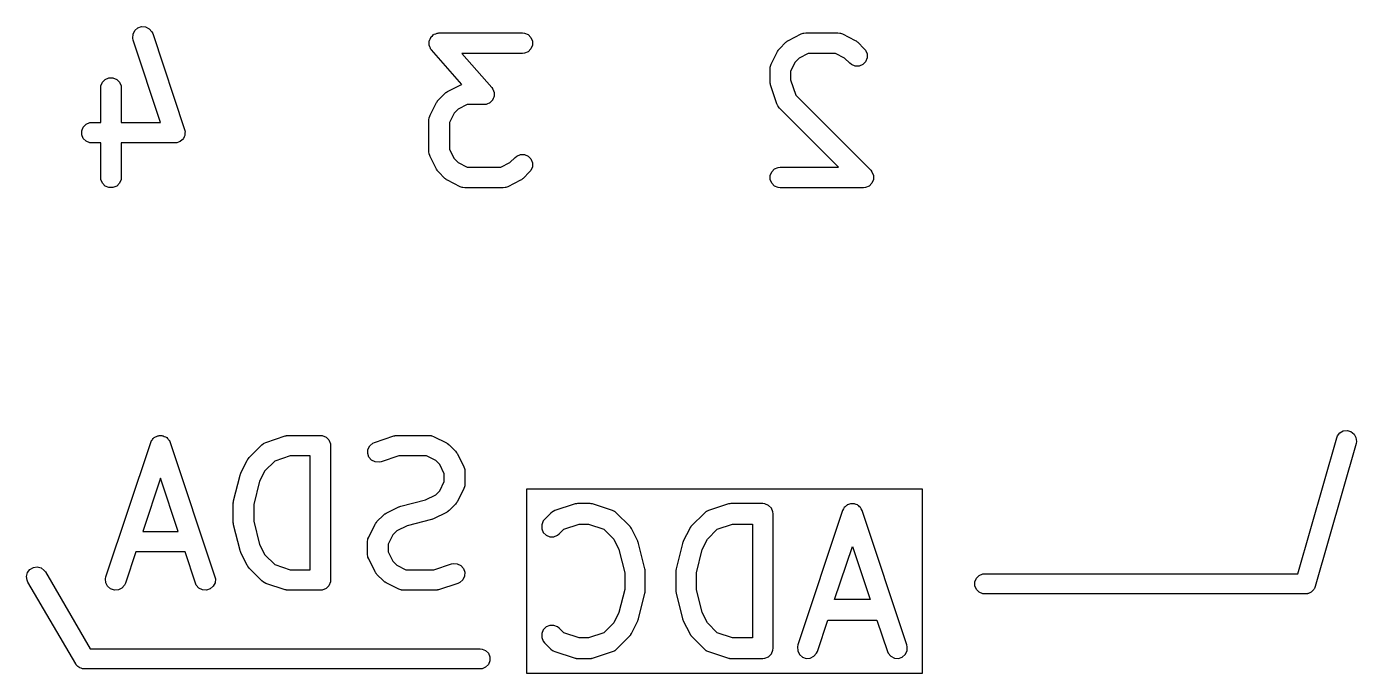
# Model space of a CAD drawing. Extents: x 172.1 to 201.5, y -105.2 to -85.7.
# Drawn here: x 178.64 to 188.54, y -90.53 to -85.72 of the extents above; entities that cross this region are included whole.
import ezdxf

# ---------------------------------------------------------------- set-up
doc = ezdxf.new("R2010")
doc.units = 0
doc.layers.add('BLACK', color=7, linetype='CONTINUOUS')

msp = doc.modelspace()

# ---------------------------------------------------------------- linework, layer by layer
at = {"layer": 'BLACK', "linetype": 'CONTINUOUS'}
for p, q in [((179.432188, -85.771438), (179.445537, -85.744741)), ((179.445537, -85.744741), (179.468086, -85.725184)), ((179.468086, -85.725184), (179.496403, -85.715745)), ((179.496403, -85.715745), (179.526177, -85.717861)), ((179.526177, -85.717861), (179.552874, -85.73121)), ((179.552874, -85.73121), (179.572431, -85.753759)), ((179.572431, -85.753759), (179.578545, -85.767453)), ((179.430072, -85.801212), (179.432188, -85.771438)), ((179.433397, -85.815835), (179.430072, -85.801212)), ((179.637928, -86.429429), (179.433397, -85.815835)), ((179.578545, -85.767453), (179.81664, -86.481737)), ((181.636782, -85.849163), (181.637608, -85.83677)), ((181.637608, -85.851605), (181.636782, -85.849163)), ((181.637608, -85.824339), (181.638595, -85.821955)), ((181.637608, -85.83677), (181.637608, -85.824339)), ((181.637608, -85.854187), (181.637608, -85.851605)), ((181.642365, -85.865672), (181.637608, -85.854187)), ((181.638595, -85.821955), (181.638767, -85.819381)), ((181.638767, -85.819381), (181.644275, -85.808241)), ((181.644275, -85.808241), (181.649031, -85.796762)), ((181.649031, -85.796762), (181.650855, -85.794937)), ((181.650855, -85.794937), (181.651999, -85.792625)), ((181.651999, -85.792625), (181.66135, -85.784442)), ((181.66135, -85.784442), (181.670137, -85.775656)), ((181.670137, -85.775656), (181.67252, -85.774668)), ((181.67252, -85.774668), (181.674462, -85.77297)), ((181.674462, -85.77297), (181.686228, -85.76899)), ((181.686228, -85.76899), (181.697714, -85.764233)), ((181.697714, -85.764233), (181.701356, -85.763874)), ((181.701356, -85.763874), (181.702738, -85.763407)), ((181.702738, -85.763407), (181.704743, -85.76354)), ((181.704743, -85.76354), (181.712638, -85.762763)), ((181.712638, -85.762763), (182.331685, -85.762763)), ((182.331685, -85.762763), (182.346609, -85.764233)), ((182.346609, -85.764233), (182.374186, -85.775656)), ((182.374186, -85.775656), (182.395292, -85.796762)), ((182.395292, -85.796762), (182.406715, -85.824339)), ((182.406715, -85.854187), (182.395292, -85.881764)), ((182.406715, -85.824339), (182.406715, -85.854187)), ((184.246163, -85.880407), (184.293782, -85.832789)), ((184.293782, -85.832789), (184.299648, -85.827973)), ((184.299648, -85.827973), (184.300973, -85.826447)), ((184.300973, -85.826447), (184.303274, -85.824998)), ((184.303274, -85.824998), (184.305374, -85.823275)), ((184.305374, -85.823275), (184.307239, -85.822502)), ((184.307239, -85.822502), (184.313664, -85.818458)), ((184.313664, -85.818458), (184.408902, -85.770839)), ((184.408902, -85.770839), (184.422908, -85.76548)), ((184.422908, -85.76548), (184.425649, -85.765285)), ((184.425649, -85.765285), (184.42819, -85.764233)), ((184.42819, -85.764233), (184.443114, -85.762763)), ((184.443114, -85.762763), (184.681209, -85.762763)), ((184.681209, -85.762763), (184.696133, -85.764233)), ((184.696133, -85.764233), (184.698673, -85.765285)), ((184.698673, -85.765285), (184.701415, -85.76548)), ((184.701415, -85.76548), (184.715421, -85.770839)), ((184.715421, -85.770839), (184.810659, -85.818458)), ((184.810659, -85.818458), (184.817085, -85.822503)), ((184.817085, -85.822503), (184.818948, -85.823275)), ((184.818948, -85.823275), (184.821046, -85.824996)), ((184.821046, -85.824996), (184.82335, -85.826447)), ((184.82335, -85.826447), (184.824674, -85.827973)), ((184.824674, -85.827973), (184.830541, -85.832788)), ((184.830541, -85.832788), (184.878159, -85.880407)), ((181.646345, -85.877439), (181.642365, -85.865672)), ((181.648472, -85.880414), (181.646345, -85.877439)), ((181.649031, -85.881764), (181.648472, -85.880414)), ((181.650453, -85.883186), (181.649031, -85.881764)), ((181.655066, -85.889639), (181.650453, -85.883186)), ((181.880549, -86.147334), (181.655066, -85.889639)), ((182.331685, -85.915763), (181.881227, -85.915763)), ((181.881227, -85.915763), (182.103543, -86.169839)), ((182.346609, -85.914293), (182.331685, -85.915763)), ((182.374186, -85.90287), (182.346609, -85.914293)), ((182.395292, -85.881764), (182.374186, -85.90287)), ((184.184214, -85.995527), (184.231833, -85.900289)), ((184.231833, -85.900289), (184.235878, -85.893862)), ((184.235878, -85.893862), (184.23665, -85.892)), ((184.23665, -85.892), (184.238371, -85.889901)), ((184.238371, -85.889901), (184.239822, -85.887598)), ((184.239822, -85.887598), (184.241348, -85.886273)), ((184.241348, -85.886273), (184.246163, -85.880407)), ((184.39319, -85.949754), (184.363129, -85.979816)), ((184.461174, -85.915763), (184.39319, -85.949754)), ((184.663149, -85.915763), (184.461174, -85.915763)), ((184.731131, -85.949754), (184.663149, -85.915763)), ((184.769972, -85.988594), (184.731131, -85.949754)), ((184.878159, -85.880407), (184.887673, -85.891999)), ((184.887673, -85.891999), (184.899095, -85.919576)), ((184.899095, -85.949425), (184.887673, -85.977002)), ((184.899095, -85.919576), (184.899095, -85.949425)), ((184.176138, -86.029739), (184.177608, -86.014815)), ((184.176138, -86.124977), (184.176138, -86.029739)), ((184.177608, -86.014815), (184.17866, -86.012274)), ((184.17866, -86.012274), (184.178855, -86.009533)), ((184.178855, -86.009533), (184.184214, -85.995527)), ((184.363129, -85.979816), (184.329138, -86.047799)), ((184.329138, -86.047799), (184.329138, -86.112563)), ((184.781564, -85.998108), (184.769972, -85.988594)), ((184.809141, -86.00953), (184.781564, -85.998108)), ((184.83899, -86.00953), (184.809141, -86.00953)), ((184.866567, -85.998108), (184.83899, -86.00953)), ((184.887673, -85.977002), (184.866567, -85.998108)), ((179.191376, -86.172596), (179.192846, -86.157672)), ((179.192846, -86.157672), (179.204269, -86.130095)), ((179.204269, -86.130095), (179.225375, -86.108989)), ((179.225375, -86.108989), (179.252952, -86.097566)), ((179.252952, -86.097566), (179.2828, -86.097566)), ((179.2828, -86.097566), (179.310377, -86.108989)), ((179.310377, -86.108989), (179.331483, -86.130095)), ((179.331483, -86.130095), (179.342906, -86.157672)), ((179.342906, -86.157672), (179.344376, -86.172596)), ((181.773664, -86.19941), (181.868902, -86.151791)), ((181.868902, -86.151791), (181.880549, -86.147334)), ((184.176882, -86.132531), (184.176138, -86.124977)), ((184.176739, -86.134545), (184.176882, -86.132531)), ((184.177341, -86.137194), (184.176739, -86.134545)), ((184.177608, -86.139901), (184.177341, -86.137194)), ((184.178381, -86.141768), (184.177608, -86.139901)), ((184.180064, -86.149168), (184.178381, -86.141768)), ((184.227683, -86.292025), (184.180064, -86.149168)), ((184.329138, -86.112563), (184.367119, -86.226508)), ((179.191376, -86.429429), (179.191376, -86.172596)), ((179.344376, -86.172596), (179.344376, -86.429429)), ((181.706163, -86.261359), (181.753782, -86.213741)), ((181.753782, -86.213741), (181.759648, -86.208925)), ((181.759648, -86.208925), (181.760973, -86.207399)), ((181.760973, -86.207399), (181.763274, -86.20595)), ((181.763274, -86.20595), (181.765374, -86.204227)), ((181.765374, -86.204227), (181.767239, -86.203454)), ((181.767239, -86.203454), (181.773664, -86.19941)), ((182.103543, -86.169839), (182.108155, -86.176291)), ((182.108155, -86.176291), (182.109578, -86.177714)), ((182.109578, -86.177714), (182.110136, -86.179063)), ((182.114333, -86.251236), (182.109578, -86.262716)), ((182.110136, -86.179063), (182.112264, -86.182039)), ((182.112264, -86.182039), (182.116243, -86.193805)), ((182.119842, -86.240097), (182.114333, -86.251236)), ((182.116243, -86.193805), (182.121001, -86.205291)), ((182.120013, -86.237522), (182.119842, -86.240097)), ((182.121001, -86.235139), (182.120013, -86.237522)), ((182.121001, -86.205291), (182.121001, -86.207872)), ((182.121001, -86.207872), (182.121827, -86.210315)), ((182.121827, -86.210315), (182.121001, -86.222707)), ((182.121001, -86.222707), (182.121001, -86.235139)), ((184.367119, -86.226508), (184.925779, -86.785169)), ((181.644214, -86.376479), (181.691833, -86.281241)), ((181.691833, -86.281241), (181.695878, -86.274814)), ((181.695878, -86.274814), (181.69665, -86.272952)), ((181.69665, -86.272952), (181.698371, -86.270853)), ((181.698371, -86.270853), (181.699822, -86.26855)), ((181.699822, -86.26855), (181.701348, -86.267225)), ((181.701348, -86.267225), (181.706163, -86.261359)), ((181.85319, -86.330706), (181.823129, -86.360768)), ((181.921174, -86.296715), (181.85319, -86.330706)), ((182.045971, -86.296715), (181.921174, -86.296715)), ((182.053865, -86.295937), (182.045971, -86.296715)), ((182.055871, -86.296071), (182.053865, -86.295937)), ((182.057252, -86.295603), (182.055871, -86.296071)), ((182.060895, -86.295245), (182.057252, -86.295603)), ((182.07238, -86.290487), (182.060895, -86.295245)), ((182.084147, -86.286508), (182.07238, -86.290487)), ((182.086088, -86.284809), (182.084147, -86.286508)), ((182.088472, -86.283822), (182.086088, -86.284809)), ((182.097258, -86.275035), (182.088472, -86.283822)), ((182.10661, -86.266853), (182.097258, -86.275035)), ((182.107753, -86.26454), (182.10661, -86.266853)), ((182.109578, -86.262716), (182.107753, -86.26454)), ((184.233797, -86.305718), (184.227683, -86.292025)), ((184.235597, -86.307794), (184.233797, -86.305718)), ((184.23665, -86.310335), (184.235597, -86.307794)), ((184.246163, -86.321928), (184.23665, -86.310335)), ((184.686997, -86.762763), (184.246163, -86.321928)), ((179.061412, -86.463428), (179.082518, -86.442322)), ((179.082518, -86.442322), (179.110095, -86.430899)), ((179.110095, -86.430899), (179.125019, -86.429429)), ((179.125019, -86.429429), (179.191376, -86.429429)), ((179.344376, -86.429429), (179.637928, -86.429429)), ((181.636138, -86.410691), (181.637608, -86.395767)), ((181.636138, -86.648786), (181.636138, -86.410691)), ((181.637608, -86.395767), (181.63866, -86.393226)), ((181.63866, -86.393226), (181.638855, -86.390485)), ((181.638855, -86.390485), (181.644214, -86.376479)), ((181.823129, -86.360768), (181.789138, -86.428751)), ((181.789138, -86.428751), (181.789138, -86.630726)), ((179.049989, -86.491005), (179.061412, -86.463428)), ((179.049989, -86.520853), (179.049989, -86.491005)), ((179.061412, -86.54843), (179.049989, -86.520853)), ((179.082518, -86.569536), (179.061412, -86.54843)), ((179.8045, -86.552831), (179.795242, -86.56086)), ((179.805728, -86.550374), (179.8045, -86.552831)), ((179.807673, -86.54843), (179.805728, -86.550374)), ((179.812367, -86.537096), (179.807673, -86.54843)), ((179.817849, -86.526134), (179.812367, -86.537096)), ((179.81664, -86.481737), (179.818323, -86.489139)), ((179.818043, -86.523393), (179.817849, -86.526134)), ((179.819096, -86.520853), (179.818043, -86.523393)), ((179.818323, -86.489139), (179.819096, -86.491005)), ((179.819096, -86.491005), (179.819096, -86.492538)), ((179.819096, -86.492538), (179.819965, -86.49636)), ((179.819965, -86.49636), (179.819096, -86.508587)), ((179.819096, -86.508587), (179.819096, -86.520853)), ((179.110095, -86.580959), (179.082518, -86.569536)), ((179.125019, -86.582429), (179.110095, -86.580959)), ((179.191376, -86.582429), (179.125019, -86.582429)), ((179.191376, -86.839263), (179.191376, -86.582429)), ((179.744066, -86.582429), (179.344376, -86.582429)), ((179.344376, -86.582429), (179.344376, -86.839263)), ((179.75162, -86.581684), (179.744066, -86.582429)), ((179.753634, -86.581828), (179.75162, -86.581684)), ((179.755087, -86.581343), (179.753634, -86.581828)), ((179.75899, -86.580959), (179.755087, -86.581343)), ((179.770318, -86.576266), (179.75899, -86.580959)), ((179.781951, -86.572389), (179.770318, -86.576266)), ((179.784027, -86.570587), (179.781951, -86.572389)), ((179.786567, -86.569536), (179.784027, -86.570587)), ((179.795242, -86.56086), (179.786567, -86.569536)), ((181.637608, -86.66371), (181.636138, -86.648786)), ((181.789138, -86.630726), (181.82313, -86.69871)), ((181.63866, -86.66625), (181.637608, -86.66371)), ((181.638855, -86.668992), (181.63866, -86.66625)), ((181.644214, -86.682998), (181.638855, -86.668992)), ((181.691833, -86.778236), (181.644214, -86.682998)), ((181.82313, -86.69871), (181.85319, -86.728771)), ((181.85319, -86.728771), (181.921174, -86.762763)), ((182.170768, -86.762763), (182.238751, -86.728771)), ((182.238751, -86.728771), (182.277591, -86.689931)), ((182.277591, -86.689931), (182.289183, -86.680417)), ((182.289183, -86.680417), (182.31676, -86.668995)), ((182.31676, -86.668995), (182.346608, -86.668994)), ((182.346608, -86.668994), (182.374186, -86.680417)), ((182.374186, -86.680417), (182.395292, -86.701522)), ((182.395292, -86.701522), (182.406714, -86.729099)), ((182.406714, -86.729099), (182.406715, -86.758948)), ((179.192846, -86.854187), (179.191376, -86.839263)), ((179.344376, -86.839263), (179.342906, -86.854187)), ((181.695875, -86.784658), (181.691833, -86.778236)), ((181.696649, -86.786525), (181.695875, -86.784658)), ((181.698373, -86.788626), (181.696649, -86.786525)), ((181.699822, -86.790927), (181.698373, -86.788626)), ((181.701348, -86.79225), (181.699822, -86.790927)), ((181.706163, -86.798117), (181.701348, -86.79225)), ((181.753782, -86.845737), (181.706163, -86.798117)), ((181.759648, -86.850552), (181.753782, -86.845737)), ((181.760973, -86.852079), (181.759648, -86.850552)), ((181.921174, -86.762763), (182.170768, -86.762763)), ((182.332293, -86.850552), (182.330969, -86.852079)), ((182.33816, -86.845737), (182.332293, -86.850552)), ((182.385779, -86.798117), (182.33816, -86.845737)), ((182.395292, -86.786525), (182.385779, -86.798117)), ((182.406715, -86.758948), (182.395292, -86.786525)), ((184.177608, -86.824339), (184.189031, -86.796762)), ((184.177608, -86.854187), (184.177608, -86.824339)), ((184.189031, -86.796762), (184.210137, -86.775656)), ((184.210137, -86.775656), (184.237714, -86.764233)), ((184.237714, -86.764233), (184.252638, -86.762763)), ((184.252638, -86.762763), (184.686997, -86.762763)), ((184.925779, -86.785169), (184.935292, -86.796762)), ((184.935292, -86.796762), (184.946715, -86.824339)), ((184.946715, -86.824339), (184.946715, -86.854187)), ((179.204269, -86.881764), (179.192846, -86.854187)), ((179.225375, -86.90287), (179.204269, -86.881764)), ((179.252952, -86.914293), (179.225375, -86.90287)), ((179.2828, -86.914293), (179.252952, -86.914293)), ((179.310377, -86.90287), (179.2828, -86.914293)), ((179.331483, -86.881764), (179.310377, -86.90287)), ((179.342906, -86.854187), (179.331483, -86.881764)), ((181.763274, -86.853527), (181.760973, -86.852079)), ((181.765374, -86.855251), (181.763274, -86.853527)), ((181.767239, -86.856023), (181.765374, -86.855251)), ((181.773664, -86.860068), (181.767239, -86.856023)), ((181.868902, -86.907687), (181.773664, -86.860068)), ((181.882908, -86.913046), (181.868902, -86.907687)), ((181.885649, -86.91324), (181.882908, -86.913046)), ((181.88819, -86.914293), (181.885649, -86.91324)), ((181.903114, -86.915763), (181.88819, -86.914293)), ((182.188828, -86.915763), (181.903114, -86.915763)), ((182.203752, -86.914293), (182.188828, -86.915763)), ((182.206292, -86.91324), (182.203752, -86.914293)), ((182.209034, -86.913046), (182.206292, -86.91324)), ((182.22304, -86.907687), (182.209034, -86.913046)), ((182.318278, -86.860068), (182.22304, -86.907687)), ((182.324702, -86.856023), (182.318278, -86.860068)), ((182.326568, -86.855251), (182.324702, -86.856023)), ((182.328667, -86.853527), (182.326568, -86.855251)), ((182.330969, -86.852079), (182.328667, -86.853527)), ((184.189031, -86.881764), (184.177608, -86.854187)), ((184.210137, -86.90287), (184.189031, -86.881764)), ((184.237714, -86.914293), (184.210137, -86.90287)), ((184.252638, -86.915763), (184.237714, -86.914293)), ((184.871685, -86.915763), (184.252638, -86.915763)), ((184.886609, -86.914293), (184.871685, -86.915763)), ((184.914186, -86.90287), (184.886609, -86.914293)), ((184.935292, -86.881764), (184.914186, -86.90287)), ((184.946715, -86.854187), (184.935292, -86.881764)), ((188.419487, -88.741203), (188.445067, -88.726992)), ((188.445067, -88.726992), (188.474139, -88.723651)), ((188.474139, -88.723651), (188.502277, -88.731691)), ((188.502277, -88.731691), (188.525196, -88.749886)), ((179.230483, -89.812272), (179.563816, -88.812272)), ((179.563816, -88.812272), (179.56993, -88.798579)), ((179.56993, -88.798579), (179.57351, -88.79445)), ((179.57351, -88.79445), (179.575956, -88.78956)), ((179.575956, -88.78956), (179.583203, -88.783274)), ((179.583203, -88.783274), (179.589487, -88.776029)), ((179.589487, -88.776029), (179.594374, -88.773585)), ((179.594374, -88.773585), (179.598505, -88.770003)), ((179.598505, -88.770003), (179.607609, -88.766968)), ((179.607609, -88.766968), (179.616184, -88.762681)), ((179.616184, -88.762681), (179.621633, -88.762293)), ((179.621633, -88.762293), (179.626822, -88.760564)), ((179.626822, -88.760564), (179.636392, -88.761244)), ((179.636392, -88.761244), (179.645958, -88.760564)), ((179.645958, -88.760564), (179.651143, -88.762292)), ((179.651143, -88.762292), (179.656596, -88.76268)), ((179.656596, -88.76268), (179.665175, -88.766969)), ((179.665175, -88.766969), (179.674275, -88.770003)), ((179.674275, -88.770003), (179.678404, -88.773584)), ((179.678404, -88.773584), (179.683293, -88.776029)), ((179.683293, -88.776029), (179.68958, -88.783277)), ((179.68958, -88.783277), (179.696824, -88.789561)), ((179.696824, -88.789561), (179.699267, -88.794446)), ((179.699267, -88.794446), (179.70285, -88.798578)), ((179.70285, -88.798578), (179.708964, -88.812272)), ((179.708964, -88.812272), (180.042297, -89.812271)), ((180.296582, -88.925226), (180.39182, -88.829988)), ((180.39182, -88.829988), (180.403413, -88.820475)), ((180.403413, -88.820475), (180.405952, -88.819423)), ((180.405952, -88.819423), (180.408029, -88.817622)), ((180.408029, -88.817622), (180.421723, -88.811508)), ((180.421723, -88.811508), (180.564579, -88.763889)), ((180.564579, -88.763889), (180.571981, -88.762205)), ((180.571981, -88.762205), (180.573847, -88.761433)), ((180.573847, -88.761433), (180.576552, -88.761166)), ((180.576552, -88.761166), (180.579202, -88.760564)), ((180.579202, -88.760564), (180.581216, -88.760707)), ((180.581216, -88.760707), (180.588771, -88.759963)), ((180.588771, -88.759963), (180.826866, -88.759963)), ((180.826866, -88.759963), (180.84179, -88.761433)), ((180.84179, -88.761433), (180.869367, -88.772856)), ((180.869367, -88.772856), (180.890473, -88.793962)), ((180.890473, -88.793962), (180.901896, -88.821539)), ((180.901896, -88.821539), (180.903366, -88.836463)), ((181.195004, -88.837179), (181.217553, -88.817622)), ((181.217553, -88.817622), (181.231247, -88.811508)), ((181.231247, -88.811508), (181.374103, -88.763889)), ((181.374103, -88.763889), (181.381505, -88.762205)), ((181.381505, -88.762205), (181.383371, -88.761433)), ((181.383371, -88.761433), (181.386076, -88.761166)), ((181.386076, -88.761166), (181.388726, -88.760564)), ((181.388726, -88.760564), (181.39074, -88.760707)), ((181.39074, -88.760707), (181.398295, -88.759963)), ((181.398295, -88.759963), (181.63639, -88.759963)), ((181.63639, -88.759963), (181.651314, -88.761433)), ((181.651314, -88.761433), (181.653854, -88.762485)), ((181.653854, -88.762485), (181.656596, -88.76268)), ((181.656596, -88.76268), (181.670602, -88.768039)), ((181.670602, -88.768039), (181.76584, -88.815658)), ((181.76584, -88.815658), (181.772266, -88.819703)), ((181.772266, -88.819703), (181.774129, -88.820475)), ((181.774129, -88.820475), (181.776227, -88.822196)), ((181.776227, -88.822196), (181.778531, -88.823647)), ((181.778531, -88.823647), (181.779855, -88.825173)), ((181.779855, -88.825173), (181.785722, -88.829988)), ((181.785722, -88.829988), (181.83334, -88.877607)), ((188.106628, -89.7902), (188.395886, -88.777796)), ((188.540114, -88.819004), (188.235314, -89.885804)), ((188.395886, -88.777796), (188.401291, -88.764123)), ((188.401291, -88.764123), (188.419487, -88.741203)), ((188.525196, -88.749886), (188.539408, -88.775467)), ((188.539408, -88.775467), (188.542749, -88.804539)), ((188.542749, -88.804539), (188.540114, -88.819004)), ((180.291767, -88.931092), (180.296582, -88.925226)), ((180.601184, -88.912963), (180.487239, -88.950944)), ((180.750366, -88.912963), (180.601184, -88.912963)), ((180.750366, -89.759963), (180.750366, -88.912963)), ((180.903366, -88.836463), (180.903366, -89.836463)), ((181.179539, -88.89365), (181.181655, -88.863876)), ((181.188978, -88.921967), (181.179539, -88.89365)), ((181.181655, -88.863876), (181.195004, -88.837179)), ((181.208535, -88.944516), (181.188978, -88.921967)), ((181.410708, -88.912963), (181.279629, -88.956656)), ((181.61833, -88.912963), (181.410708, -88.912963)), ((181.686312, -88.946954), (181.61833, -88.912963)), ((181.83334, -88.877607), (181.838155, -88.883473)), ((181.838155, -88.883473), (181.839682, -88.884798)), ((181.839682, -88.884798), (181.84113, -88.887099)), ((181.84113, -88.887099), (181.842854, -88.889199)), ((181.842854, -88.889199), (181.843626, -88.891064)), ((181.843626, -88.891064), (181.847671, -88.897489)), ((181.847671, -88.897489), (181.89529, -88.992727)), ((180.234633, -89.040346), (180.282252, -88.945108)), ((180.282252, -88.945108), (180.286297, -88.938681)), ((180.286297, -88.938681), (180.287069, -88.936819)), ((180.287069, -88.936819), (180.28879, -88.93472)), ((180.28879, -88.93472), (180.290241, -88.932417)), ((180.290241, -88.932417), (180.291767, -88.931092)), ((180.413548, -89.024636), (180.375236, -89.10126)), ((180.487239, -88.950944), (180.413548, -89.024636)), ((181.235232, -88.957865), (181.208535, -88.944516)), ((181.265006, -88.959981), (181.235232, -88.957865)), ((181.279629, -88.956656), (181.265006, -88.959981)), ((181.716374, -88.977015), (181.686312, -88.946954)), ((181.750366, -89.044999), (181.716374, -88.977015)), ((181.89529, -88.992727), (181.900649, -89.006733)), ((181.900649, -89.006733), (181.900843, -89.009474)), ((181.900843, -89.009474), (181.901896, -89.012015)), ((181.901896, -89.012015), (181.903366, -89.026939)), ((181.903366, -89.026939), (181.903366, -89.122177)), ((179.63639, -89.078376), (179.504433, -89.474248)), ((179.768347, -89.474248), (179.63639, -89.078376)), ((180.181222, -89.24648), (180.228841, -89.056004)), ((180.228841, -89.056004), (180.229234, -89.054901)), ((180.229234, -89.054901), (180.229274, -89.054352)), ((180.229274, -89.054352), (180.231652, -89.048136)), ((180.231652, -89.048136), (180.233887, -89.041882)), ((180.233887, -89.041882), (180.234214, -89.04144)), ((180.234214, -89.04144), (180.234633, -89.040346)), ((180.375236, -89.10126), (180.331938, -89.274452)), ((181.716374, -89.1721), (181.750366, -89.104117)), ((181.750366, -89.104117), (181.750366, -89.044999)), ((181.903366, -89.122177), (181.901896, -89.137101)), ((181.609688, -89.240474), (181.686312, -89.202161)), ((181.686312, -89.202161), (181.716374, -89.1721)), ((181.89529, -89.156389), (181.847671, -89.251627)), ((181.900649, -89.142383), (181.89529, -89.156389)), ((181.900843, -89.139641), (181.900649, -89.142383)), ((181.901896, -89.137101), (181.900843, -89.139641)), ((182.364935, -90.532074), (182.364935, -89.156852)), ((182.364935, -89.156852), (185.309514, -89.156852)), ((185.309514, -89.156852), (185.309514, -90.532074)), ((180.178938, -89.265034), (180.179194, -89.262428)), ((180.178938, -89.407891), (180.178938, -89.265034)), ((180.179029, -89.261315), (180.179854, -89.255733)), ((180.179194, -89.262428), (180.179029, -89.261315)), ((180.179854, -89.255733), (180.180408, -89.25011)), ((180.180408, -89.25011), (180.180839, -89.249068)), ((180.180839, -89.249068), (180.181222, -89.24648)), ((180.331938, -89.274452), (180.331938, -89.398473)), ((181.316464, -89.339467), (181.411702, -89.291848)), ((181.411702, -89.291848), (181.412796, -89.291429)), ((181.412796, -89.291429), (181.413238, -89.291102)), ((181.413238, -89.291102), (181.419492, -89.288867)), ((181.419492, -89.288867), (181.425708, -89.286489)), ((181.425708, -89.286489), (181.426257, -89.286449)), ((181.426257, -89.286449), (181.42736, -89.286056)), ((181.42736, -89.286056), (181.609688, -89.240474)), ((181.776227, -89.326919), (181.774129, -89.328641)), ((181.778531, -89.325469), (181.776227, -89.326919)), ((181.779855, -89.323942), (181.778531, -89.325469)), ((181.785722, -89.319128), (181.779855, -89.323942)), ((181.83334, -89.271509), (181.785722, -89.319128)), ((181.838155, -89.265642), (181.83334, -89.271509)), ((181.839682, -89.264318), (181.838155, -89.265642)), ((181.84113, -89.262016), (181.839682, -89.264318)), ((181.842854, -89.259917), (181.84113, -89.262016)), ((181.843626, -89.258051), (181.842854, -89.259917)), ((181.847671, -89.251627), (181.843626, -89.258051)), ((182.56081, -89.325622), (182.558733, -89.327422)), ((182.574504, -89.319508), (182.56081, -89.325622)), ((182.71736, -89.271889), (182.574504, -89.319508)), ((182.724762, -89.270205), (182.71736, -89.271889)), ((182.726628, -89.269433), (182.724762, -89.270205)), ((182.729333, -89.269166), (182.726628, -89.269433)), ((182.731983, -89.268564), (182.729333, -89.269166)), ((182.733997, -89.268707), (182.731983, -89.268564)), ((182.741552, -89.267963), (182.733997, -89.268707)), ((182.83679, -89.267963), (182.741552, -89.267963)), ((182.844344, -89.268707), (182.83679, -89.267963)), ((182.846358, -89.268564), (182.844344, -89.268707)), ((182.849007, -89.269166), (182.846358, -89.268564)), ((182.851714, -89.269433), (182.849007, -89.269166)), ((182.853581, -89.270206), (182.851714, -89.269433)), ((182.860981, -89.271889), (182.853581, -89.270206)), ((183.003838, -89.319508), (182.860981, -89.271889)), ((183.017531, -89.325622), (183.003838, -89.319508)), ((183.019607, -89.327422), (183.017531, -89.325622)), ((183.703667, -89.325622), (183.70159, -89.327423)), ((183.717361, -89.319508), (183.703667, -89.325622)), ((183.860217, -89.271889), (183.717361, -89.319508)), ((183.867619, -89.270205), (183.860217, -89.271889)), ((183.869485, -89.269433), (183.867619, -89.270205)), ((183.87219, -89.269166), (183.869485, -89.269433)), ((183.87484, -89.268564), (183.87219, -89.269166)), ((183.876854, -89.268707), (183.87484, -89.268564)), ((183.884409, -89.267963), (183.876854, -89.268707)), ((184.122504, -89.267963), (183.884409, -89.267963)), ((184.137428, -89.269433), (184.122504, -89.267963)), ((184.165005, -89.280856), (184.137428, -89.269433)), ((184.186111, -89.301962), (184.165005, -89.280856)), ((184.197534, -89.329539), (184.186111, -89.301962)), ((184.716597, -89.320272), (184.383264, -90.320272)), ((184.722711, -89.306579), (184.716597, -89.320272)), ((184.726291, -89.30245), (184.722711, -89.306579)), ((184.728737, -89.29756), (184.726291, -89.30245)), ((184.735984, -89.291274), (184.728737, -89.29756)), ((184.742268, -89.284029), (184.735984, -89.291274)), ((184.747155, -89.281585), (184.742268, -89.284029)), ((184.751286, -89.278003), (184.747155, -89.281585)), ((184.76039, -89.274968), (184.751286, -89.278003)), ((184.768965, -89.270681), (184.76039, -89.274968)), ((184.774414, -89.270293), (184.768965, -89.270681)), ((184.779603, -89.268564), (184.774414, -89.270293)), ((184.789173, -89.269244), (184.779603, -89.268564)), ((184.798739, -89.268564), (184.789173, -89.269244)), ((184.803924, -89.270292), (184.798739, -89.268564)), ((184.809377, -89.27068), (184.803924, -89.270292)), ((184.817956, -89.274969), (184.809377, -89.27068)), ((184.827056, -89.278003), (184.817956, -89.274969)), ((184.831185, -89.281584), (184.827056, -89.278003)), ((184.836074, -89.284029), (184.831185, -89.281584)), ((184.842361, -89.291277), (184.836074, -89.284029)), ((184.849605, -89.297561), (184.842361, -89.291277)), ((184.852048, -89.302446), (184.849605, -89.297561)), ((184.855631, -89.306578), (184.852048, -89.302446)), ((184.861745, -89.320272), (184.855631, -89.306578)), ((185.195078, -90.320271), (184.861745, -89.320272)), ((180.179194, -89.410496), (180.178938, -89.407891)), ((180.179029, -89.41161), (180.179194, -89.410496)), ((180.179854, -89.417191), (180.179029, -89.41161)), ((180.180408, -89.422815), (180.179854, -89.417191)), ((180.180839, -89.423856), (180.180408, -89.422815)), ((180.181222, -89.426445), (180.180839, -89.423856)), ((180.331938, -89.398473), (180.375236, -89.571665)), ((181.187014, -89.516536), (181.234633, -89.421298)), ((181.234633, -89.421298), (181.238678, -89.414871)), ((181.238678, -89.414871), (181.23945, -89.413009)), ((181.23945, -89.413009), (181.241171, -89.41091)), ((181.241171, -89.41091), (181.242622, -89.408607)), ((181.242622, -89.408607), (181.244148, -89.407282)), ((181.244148, -89.407282), (181.248963, -89.401416)), ((181.248963, -89.401416), (181.296582, -89.353798)), ((181.296582, -89.353798), (181.302448, -89.348982)), ((181.302448, -89.348982), (181.303773, -89.347456)), ((181.303773, -89.347456), (181.306074, -89.346007)), ((181.306074, -89.346007), (181.308174, -89.344284)), ((181.308174, -89.344284), (181.310039, -89.343511)), ((181.310039, -89.343511), (181.316464, -89.339467)), ((181.654944, -89.386869), (181.472616, -89.432451)), ((181.656046, -89.386475), (181.654944, -89.386869)), ((181.656596, -89.386436), (181.656046, -89.386475)), ((181.662811, -89.384057), (181.656596, -89.386436)), ((181.669066, -89.381823), (181.662811, -89.384057)), ((181.669507, -89.381495), (181.669066, -89.381823)), ((181.670602, -89.381077), (181.669507, -89.381495)), ((181.76584, -89.333458), (181.670602, -89.381077)), ((181.772266, -89.329412), (181.76584, -89.333458)), ((181.774129, -89.328641), (181.772266, -89.329412)), ((182.487469, -89.3972), (182.476046, -89.424777)), ((182.476046, -89.424777), (182.476046, -89.454625)), ((182.496982, -89.385607), (182.487469, -89.3972)), ((182.544601, -89.337989), (182.496982, -89.385607)), ((182.556193, -89.328475), (182.544601, -89.337989)), ((182.558733, -89.327422), (182.556193, -89.328475)), ((182.640019, -89.458944), (182.753965, -89.420963)), ((182.753965, -89.420963), (182.824377, -89.420963)), ((182.824377, -89.420963), (182.938321, -89.458944)), ((183.022148, -89.328475), (183.019607, -89.327422)), ((183.033741, -89.337988), (183.022148, -89.328475)), ((183.128979, -89.433226), (183.033741, -89.337988)), ((183.687458, -89.337988), (183.59222, -89.433226)), ((183.699051, -89.328475), (183.687458, -89.337988)), ((183.70159, -89.327423), (183.699051, -89.328475)), ((183.782877, -89.458944), (183.896822, -89.420963)), ((183.896822, -89.420963), (184.046004, -89.420963)), ((184.046004, -89.420963), (184.046004, -90.267963)), ((184.199004, -89.344463), (184.197534, -89.329539)), ((184.199004, -90.344463), (184.199004, -89.344463)), ((179.504433, -89.474248), (179.768347, -89.474248)), ((180.228841, -89.616921), (180.181222, -89.426445)), ((181.181655, -89.530542), (181.187014, -89.516536)), ((181.365929, -89.500825), (181.331938, -89.568808)), ((181.39599, -89.470763), (181.365929, -89.500825)), ((181.472616, -89.432451), (181.39599, -89.470763)), ((182.476046, -89.454625), (182.487469, -89.482202)), ((182.487469, -89.482202), (182.508575, -89.503308)), ((182.508575, -89.503308), (182.536152, -89.514731)), ((182.536152, -89.514731), (182.566, -89.514731)), ((182.566, -89.514731), (182.593577, -89.503308)), ((182.593577, -89.503308), (182.60517, -89.493795)), ((182.60517, -89.493795), (182.640019, -89.458944)), ((182.938321, -89.458944), (183.012013, -89.532636)), ((183.133793, -89.439092), (183.128979, -89.433226)), ((183.13532, -89.440417), (183.133793, -89.439092)), ((183.13677, -89.44272), (183.13532, -89.440417)), ((183.138492, -89.444819), (183.13677, -89.44272)), ((183.139263, -89.446681), (183.138492, -89.444819)), ((183.143309, -89.453108), (183.139263, -89.446681)), ((183.190928, -89.548346), (183.143309, -89.453108)), ((183.57789, -89.453108), (183.530271, -89.548346)), ((183.581935, -89.446681), (183.57789, -89.453108)), ((183.582707, -89.444819), (183.581935, -89.446681)), ((183.584428, -89.44272), (183.582707, -89.444819)), ((183.585879, -89.440417), (183.584428, -89.44272)), ((183.587405, -89.439092), (183.585879, -89.440417)), ((183.59222, -89.433226), (183.587405, -89.439092)), ((183.709186, -89.532636), (183.782877, -89.458944)), ((180.229234, -89.618023), (180.228841, -89.616921)), ((180.229274, -89.618573), (180.229234, -89.618023)), ((180.231652, -89.624788), (180.229274, -89.618573)), ((180.375236, -89.571665), (180.413549, -89.648291)), ((181.178938, -89.550748), (181.180408, -89.535824)), ((181.178938, -89.645986), (181.178938, -89.550748)), ((181.180408, -89.535824), (181.18146, -89.533283)), ((181.18146, -89.533283), (181.181655, -89.530542)), ((181.331938, -89.568808), (181.331938, -89.627926)), ((183.012013, -89.532636), (183.050325, -89.60926)), ((183.050325, -89.60926), (183.093623, -89.782452)), ((183.191346, -89.54944), (183.190928, -89.548346)), ((183.191674, -89.549882), (183.191346, -89.54944)), ((183.193908, -89.556136), (183.191674, -89.549882)), ((183.196287, -89.562352), (183.193908, -89.556136)), ((183.196326, -89.562901), (183.196287, -89.562352)), ((183.19672, -89.564004), (183.196326, -89.562901)), ((183.244339, -89.75448), (183.19672, -89.564004)), ((183.524479, -89.564004), (183.47686, -89.75448)), ((183.524872, -89.562901), (183.524479, -89.564004)), ((183.524912, -89.562352), (183.524872, -89.562901)), ((183.52729, -89.556136), (183.524912, -89.562352)), ((183.529525, -89.549882), (183.52729, -89.556136)), ((183.529852, -89.54944), (183.529525, -89.549882)), ((183.530271, -89.548346), (183.529852, -89.54944)), ((183.627576, -89.782452), (183.670874, -89.60926)), ((183.670874, -89.60926), (183.709186, -89.532636)), ((184.657214, -89.982248), (184.789171, -89.586376)), ((184.789171, -89.586376), (184.921128, -89.982248)), ((179.453433, -89.627248), (179.375631, -89.860654)), ((179.819347, -89.627248), (179.453433, -89.627248)), ((179.897149, -89.860654), (179.819347, -89.627248)), ((180.233887, -89.631043), (180.231652, -89.624788)), ((180.234214, -89.631484), (180.233887, -89.631043)), ((180.234633, -89.632579), (180.234214, -89.631484)), ((180.282252, -89.727817), (180.234633, -89.632579)), ((180.413549, -89.648291), (180.487238, -89.721981)), ((180.487238, -89.721981), (180.601184, -89.759963)), ((181.180408, -89.66091), (181.178938, -89.645986)), ((181.18146, -89.66345), (181.180408, -89.66091)), ((181.181655, -89.666192), (181.18146, -89.66345)), ((181.187014, -89.680198), (181.181655, -89.666192)), ((181.234633, -89.775436), (181.187014, -89.680198)), ((181.331938, -89.627926), (181.36593, -89.69591)), ((181.36593, -89.69591), (181.39599, -89.725971)), ((181.671596, -89.759963), (181.802674, -89.71627)), ((181.802674, -89.71627), (181.817297, -89.712945)), ((181.817297, -89.712945), (181.847071, -89.715061)), ((181.847071, -89.715061), (181.873768, -89.72841)), ((178.639539, -89.809829), (178.646987, -89.78153)), ((178.643489, -89.838825), (178.639539, -89.809829)), ((178.646987, -89.78153), (178.664697, -89.758234)), ((178.664697, -89.758234), (178.689975, -89.743489)), ((178.689975, -89.743489), (178.718971, -89.739539)), ((178.718971, -89.739539), (178.74727, -89.746987)), ((178.74727, -89.746987), (178.770566, -89.764697)), ((178.770566, -89.764697), (178.779183, -89.77661)), ((178.779183, -89.77661), (179.113077, -90.349)), ((179.227158, -89.826895), (179.230483, -89.812272)), ((180.042297, -89.812271), (180.045622, -89.826894)), ((180.286297, -89.734243), (180.282252, -89.727817)), ((180.287069, -89.736106), (180.286297, -89.734243)), ((180.28879, -89.738203), (180.287069, -89.736106)), ((180.290241, -89.740508), (180.28879, -89.738203)), ((180.291769, -89.741833), (180.290241, -89.740508)), ((180.296582, -89.747698), (180.291769, -89.741833)), ((180.39182, -89.842938), (180.296582, -89.747698)), ((180.601184, -89.759963), (180.750366, -89.759963)), ((181.238675, -89.781858), (181.234633, -89.775436)), ((181.239449, -89.783725), (181.238675, -89.781858)), ((181.241173, -89.785826), (181.239449, -89.783725)), ((181.242622, -89.788127), (181.241173, -89.785826)), ((181.244148, -89.78945), (181.242622, -89.788127)), ((181.248963, -89.795317), (181.244148, -89.78945)), ((181.296582, -89.842937), (181.248963, -89.795317)), ((181.39599, -89.725971), (181.463974, -89.759963)), ((181.463974, -89.759963), (181.671596, -89.759963)), ((181.873768, -89.72841), (181.893326, -89.750959)), ((181.900648, -89.80905), (181.8873, -89.835747)), ((181.893326, -89.750959), (181.902765, -89.779276)), ((181.902765, -89.779276), (181.900648, -89.80905)), ((183.093623, -89.782452), (183.093623, -89.906473)), ((183.244721, -89.757068), (183.244339, -89.75448)), ((183.245153, -89.75811), (183.244721, -89.757068)), ((183.245706, -89.763733), (183.245153, -89.75811)), ((183.246532, -89.769315), (183.245706, -89.763733)), ((183.246366, -89.770428), (183.246532, -89.769315)), ((183.246623, -89.773034), (183.246366, -89.770428)), ((183.246623, -89.915891), (183.246623, -89.773034)), ((183.474832, -89.770428), (183.474576, -89.773034)), ((183.474576, -89.773034), (183.474576, -89.915891)), ((183.475492, -89.763733), (183.474667, -89.769315)), ((183.474667, -89.769315), (183.474832, -89.770428)), ((183.476046, -89.75811), (183.475492, -89.763733)), ((183.476477, -89.757068), (183.476046, -89.75811)), ((183.47686, -89.75448), (183.476477, -89.757068)), ((183.627576, -89.906473), (183.627576, -89.782452)), ((185.71324, -89.823532), (185.733932, -89.80284)), ((185.733932, -89.80284), (185.760968, -89.791641)), ((185.760968, -89.791641), (185.7756, -89.7902)), ((185.7756, -89.7902), (188.106628, -89.7902)), ((178.649617, -89.85219), (178.643489, -89.838825)), ((179.005217, -90.46179), (178.649617, -89.85219)), ((179.229274, -89.856669), (179.227158, -89.826895)), ((179.242623, -89.883366), (179.229274, -89.856669)), ((179.265172, -89.902923), (179.242623, -89.883366)), ((179.293489, -89.912362), (179.265172, -89.902923)), ((179.323263, -89.910246), (179.293489, -89.912362)), ((179.34996, -89.896897), (179.323263, -89.910246)), ((179.369517, -89.874348), (179.34996, -89.896897)), ((179.375631, -89.860654), (179.369517, -89.874348)), ((179.903263, -89.874347), (179.897149, -89.860654)), ((179.92282, -89.896897), (179.903263, -89.874347)), ((179.949517, -89.910245), (179.92282, -89.896897)), ((179.979291, -89.912362), (179.949517, -89.910245)), ((180.007608, -89.902923), (179.979291, -89.912362)), ((180.030157, -89.883365), (180.007608, -89.902923)), ((180.043506, -89.856668), (180.030157, -89.883365)), ((180.045622, -89.826894), (180.043506, -89.856668)), ((180.403413, -89.852451), (180.39182, -89.842938)), ((180.405952, -89.853502), (180.403413, -89.852451)), ((180.408029, -89.855304), (180.405952, -89.853502)), ((180.421723, -89.861418), (180.408029, -89.855304)), ((180.564579, -89.909037), (180.421723, -89.861418)), ((180.571981, -89.91072), (180.564579, -89.909037)), ((180.573847, -89.911493), (180.571981, -89.91072)), ((180.576552, -89.911759), (180.573847, -89.911493)), ((180.579202, -89.912362), (180.576552, -89.911759)), ((180.581216, -89.912218), (180.579202, -89.912362)), ((180.588771, -89.912963), (180.581216, -89.912218)), ((180.826866, -89.912963), (180.588771, -89.912963)), ((180.84179, -89.911493), (180.826866, -89.912963)), ((180.869367, -89.90007), (180.84179, -89.911493)), ((180.890473, -89.878964), (180.869367, -89.90007)), ((180.901896, -89.851387), (180.890473, -89.878964)), ((180.903366, -89.836463), (180.901896, -89.851387)), ((181.302448, -89.847752), (181.296582, -89.842937)), ((181.303773, -89.849279), (181.302448, -89.847752)), ((181.306074, -89.850727), (181.303773, -89.849279)), ((181.308174, -89.852451), (181.306074, -89.850727)), ((181.310039, -89.853223), (181.308174, -89.852451)), ((181.316464, -89.857268), (181.310039, -89.853223)), ((181.411702, -89.904887), (181.316464, -89.857268)), ((181.425708, -89.910246), (181.411702, -89.904887)), ((181.428449, -89.91044), (181.425708, -89.910246)), ((181.43099, -89.911493), (181.428449, -89.91044)), ((181.445914, -89.912963), (181.43099, -89.911493)), ((181.684009, -89.912963), (181.445914, -89.912963)), ((181.691563, -89.912218), (181.684009, -89.912963)), ((181.693577, -89.912362), (181.691563, -89.912218)), ((181.696226, -89.911759), (181.693577, -89.912362)), ((181.698933, -89.911493), (181.696226, -89.911759)), ((181.7008, -89.910719), (181.698933, -89.911493)), ((181.7082, -89.909037), (181.7008, -89.910719)), ((181.851057, -89.861418), (181.7082, -89.909037)), ((181.86475, -89.855304), (181.851057, -89.861418)), ((181.8873, -89.835747), (181.86475, -89.855304)), ((183.093623, -89.906473), (183.050325, -90.079665)), ((183.245706, -89.925191), (183.246532, -89.91961)), ((183.246366, -89.918496), (183.246623, -89.915891)), ((183.246532, -89.91961), (183.246366, -89.918496)), ((183.474576, -89.915891), (183.474832, -89.918496)), ((183.474832, -89.918496), (183.474667, -89.91961)), ((183.474667, -89.91961), (183.475492, -89.925191)), ((183.670874, -90.079665), (183.627576, -89.906473)), ((185.702041, -89.850568), (185.71324, -89.823532)), ((185.702041, -89.879832), (185.702041, -89.850568)), ((185.71324, -89.906868), (185.702041, -89.879832)), ((185.733932, -89.92756), (185.71324, -89.906868)), ((188.218192, -89.914235), (188.211714, -89.922396)), ((188.22556, -89.906868), (188.218192, -89.914235)), ((188.227216, -89.902868), (188.22556, -89.906868)), ((188.229909, -89.899477), (188.227216, -89.902868)), ((188.235314, -89.885804), (188.229909, -89.899477)), ((183.19672, -90.124921), (183.244339, -89.934445)), ((183.244339, -89.934445), (183.244721, -89.931856)), ((183.244721, -89.931856), (183.245153, -89.930815)), ((183.245153, -89.930815), (183.245706, -89.925191)), ((183.475492, -89.925191), (183.476046, -89.930815)), ((183.476046, -89.930815), (183.476477, -89.931856)), ((183.476477, -89.931856), (183.47686, -89.934445)), ((183.47686, -89.934445), (183.524479, -90.124921)), ((184.921128, -89.982248), (184.657214, -89.982248)), ((185.760968, -89.938759), (185.733932, -89.92756)), ((185.7756, -89.9402), (185.760968, -89.938759)), ((188.1632, -89.9402), (185.7756, -89.9402)), ((188.177832, -89.938759), (188.1632, -89.9402)), ((188.181831, -89.937102), (188.177832, -89.938759)), ((188.186133, -89.936608), (188.181831, -89.937102)), ((188.195241, -89.931547), (188.186133, -89.936608)), ((188.204868, -89.92756), (188.195241, -89.931547)), ((188.207929, -89.924498), (188.204868, -89.92756)), ((188.211714, -89.922396), (188.207929, -89.924498)), ((183.050325, -90.079665), (183.012012, -90.156289)), ((183.709187, -90.156291), (183.670874, -90.079665)), ((182.487469, -90.206722), (182.476046, -90.234299)), ((182.508575, -90.185616), (182.487469, -90.206722)), ((182.536153, -90.174194), (182.508575, -90.185616)), ((182.566001, -90.174194), (182.536153, -90.174194)), ((182.593578, -90.185617), (182.566001, -90.174194)), ((182.60517, -90.195131), (182.593578, -90.185617)), ((182.640019, -90.229981), (182.60517, -90.195131)), ((183.012012, -90.156289), (182.938323, -90.22998)), ((183.143309, -90.235817), (183.190928, -90.140579)), ((183.190928, -90.140579), (183.191346, -90.139484)), ((183.191346, -90.139484), (183.191674, -90.139043)), ((183.191674, -90.139043), (183.193908, -90.132788)), ((183.193908, -90.132788), (183.196287, -90.126573)), ((183.196287, -90.126573), (183.196326, -90.126023)), ((183.196326, -90.126023), (183.19672, -90.124921)), ((183.524479, -90.124921), (183.524872, -90.126023)), ((183.524872, -90.126023), (183.524912, -90.126573)), ((183.524912, -90.126573), (183.52729, -90.132788)), ((183.52729, -90.132788), (183.529525, -90.139043)), ((183.529525, -90.139043), (183.529852, -90.139484)), ((183.529852, -90.139484), (183.530271, -90.140579)), ((183.530271, -90.140579), (183.57789, -90.235817)), ((183.782876, -90.229981), (183.709187, -90.156291)), ((184.528412, -90.368654), (184.606214, -90.135248)), ((184.606214, -90.135248), (184.972128, -90.135248)), ((184.972128, -90.135248), (185.04993, -90.368654)), ((182.476046, -90.234299), (182.476046, -90.264147)), ((182.476046, -90.264147), (182.487468, -90.291725)), ((182.487468, -90.291725), (182.496982, -90.303317)), ((182.496982, -90.303317), (182.544601, -90.350937)), ((182.753965, -90.267963), (182.640019, -90.229981)), ((182.824377, -90.267963), (182.753965, -90.267963)), ((182.938323, -90.22998), (182.824377, -90.267963)), ((183.033741, -90.350937), (183.128979, -90.255698)), ((183.128979, -90.255698), (183.133793, -90.249831)), ((183.133793, -90.249831), (183.13532, -90.248508)), ((183.13532, -90.248508), (183.136768, -90.246207)), ((183.136768, -90.246207), (183.138493, -90.244106)), ((183.138493, -90.244106), (183.139266, -90.242239)), ((183.139266, -90.242239), (183.143309, -90.235817)), ((183.57789, -90.235817), (183.581935, -90.242243)), ((183.581935, -90.242243), (183.582707, -90.244106)), ((183.582707, -90.244106), (183.584428, -90.246203)), ((183.584428, -90.246203), (183.585879, -90.248508)), ((183.585879, -90.248508), (183.587407, -90.249833)), ((183.587407, -90.249833), (183.59222, -90.255698)), ((183.59222, -90.255698), (183.687458, -90.350938)), ((183.896822, -90.267963), (183.782876, -90.229981)), ((184.046004, -90.267963), (183.896822, -90.267963)), ((179.113077, -90.349), (182.0164, -90.349)), ((182.0164, -90.349), (182.031032, -90.350441)), ((182.031032, -90.350441), (182.058068, -90.36164)), ((182.058068, -90.36164), (182.07876, -90.382332)), ((182.07876, -90.382332), (182.089959, -90.409368)), ((182.089959, -90.409368), (182.089959, -90.438632)), ((182.544601, -90.350937), (182.556193, -90.360451)), ((182.556193, -90.360451), (182.558733, -90.361503)), ((182.558733, -90.361503), (182.56081, -90.363304)), ((182.56081, -90.363304), (182.574504, -90.369418)), ((182.574504, -90.369418), (182.71736, -90.417037)), ((182.860981, -90.417037), (183.003838, -90.369418)), ((183.003838, -90.369418), (183.017531, -90.363304)), ((183.017531, -90.363304), (183.019606, -90.361504)), ((183.019606, -90.361504), (183.022149, -90.360451)), ((183.022149, -90.360451), (183.033741, -90.350937)), ((183.687458, -90.350938), (183.699051, -90.360451)), ((183.699051, -90.360451), (183.70159, -90.361502)), ((183.70159, -90.361502), (183.703667, -90.363304)), ((183.703667, -90.363304), (183.717361, -90.369418)), ((183.717361, -90.369418), (183.860217, -90.417037)), ((184.137428, -90.419493), (184.165005, -90.40807)), ((184.165005, -90.40807), (184.186111, -90.386964)), ((184.186111, -90.386964), (184.197534, -90.359387)), ((184.197534, -90.359387), (184.199004, -90.344463)), ((184.383264, -90.320272), (184.379939, -90.334895)), ((184.379939, -90.334895), (184.382055, -90.364669)), ((184.382055, -90.364669), (184.395404, -90.391366)), ((184.395404, -90.391366), (184.417953, -90.410923)), ((184.417953, -90.410923), (184.44627, -90.420362)), ((184.476044, -90.418246), (184.502741, -90.404897)), ((184.502741, -90.404897), (184.522298, -90.382348)), ((184.522298, -90.382348), (184.528412, -90.368654)), ((185.04993, -90.368654), (185.056044, -90.382347)), ((185.056044, -90.382347), (185.075601, -90.404897)), ((185.075601, -90.404897), (185.102298, -90.418245)), ((185.132072, -90.420362), (185.160389, -90.410923)), ((185.160389, -90.410923), (185.182938, -90.391365)), ((185.182938, -90.391365), (185.196287, -90.364668)), ((185.198403, -90.334894), (185.195078, -90.320271)), ((185.196287, -90.364668), (185.198403, -90.334894)), ((179.007127, -90.464431), (179.005217, -90.46179)), ((179.00764, -90.465668), (179.007127, -90.464431)), ((179.00902, -90.467048), (179.00764, -90.465668)), ((179.013834, -90.473703), (179.00902, -90.467048)), ((179.021511, -90.479539), (179.013834, -90.473703)), ((179.028332, -90.48636), (179.021511, -90.479539)), ((179.033058, -90.488317), (179.028332, -90.48636)), ((179.03713, -90.491413), (179.033058, -90.488317)), ((179.046454, -90.493866), (179.03713, -90.491413)), ((179.055368, -90.497559), (179.046454, -90.493866)), ((179.063545, -90.498364), (179.055368, -90.497559)), ((179.065429, -90.49886), (179.063545, -90.498364)), ((179.06675, -90.498679), (179.065429, -90.49886)), ((179.07, -90.499), (179.06675, -90.498679)), ((182.0164, -90.499), (179.07, -90.499)), ((182.031032, -90.497559), (182.0164, -90.499)), ((182.058068, -90.48636), (182.031032, -90.497559)), ((182.07876, -90.465668), (182.058068, -90.48636)), ((182.089959, -90.438632), (182.07876, -90.465668)), ((182.71736, -90.417037), (182.724762, -90.41872)), ((182.724762, -90.41872), (182.726628, -90.419493)), ((182.726628, -90.419493), (182.729333, -90.419759)), ((182.729333, -90.419759), (182.731983, -90.420362)), ((182.731983, -90.420362), (182.733997, -90.420218)), ((182.733997, -90.420218), (182.741552, -90.420963)), ((182.741552, -90.420963), (182.83679, -90.420963)), ((182.83679, -90.420963), (182.844344, -90.420218)), ((182.844344, -90.420218), (182.846358, -90.420362)), ((182.846358, -90.420362), (182.849007, -90.419759)), ((182.849007, -90.419759), (182.851714, -90.419493)), ((182.851714, -90.419493), (182.853581, -90.418719)), ((182.853581, -90.418719), (182.860981, -90.417037)), ((183.860217, -90.417037), (183.867619, -90.41872)), ((183.867619, -90.41872), (183.869485, -90.419493)), ((183.869485, -90.419493), (183.87219, -90.419759)), ((183.87219, -90.419759), (183.87484, -90.420362)), ((183.87484, -90.420362), (183.876854, -90.420218)), ((183.876854, -90.420218), (183.884409, -90.420963)), ((183.884409, -90.420963), (184.122504, -90.420963)), ((184.122504, -90.420963), (184.137428, -90.419493)), ((184.44627, -90.420362), (184.476044, -90.418246)), ((185.102298, -90.418245), (185.132072, -90.420362)), ((185.309514, -90.532074), (182.364935, -90.532074))]:
    msp.add_line(p, q, dxfattribs=at)

doc.saveas('drawing.dxf')
